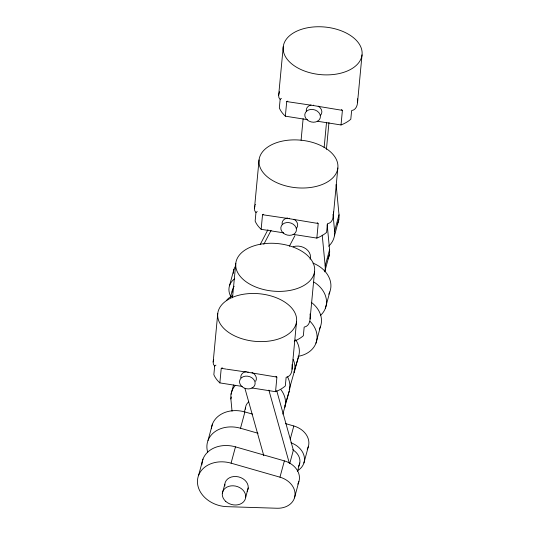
<?xml version="1.0" encoding="UTF-8"?>
<svg xmlns="http://www.w3.org/2000/svg" width="535" height="535" viewBox="0 0 535 535"><rect width="100%" height="100%" fill="white"/><g stroke="black" fill="none" stroke-linecap="round" stroke-linejoin="round"><path stroke-width="0.8" d="M217.758 313.503L213.157 362.215L213.452 364.435L214.669 366.04L213.853 374.674A39.603 23.888 5.4 0 0 219.858 382.899L242.128 386.417M259.054 159.918L254.453 208.623L254.747 210.843L255.964 212.448L255.148 221.082A39.603 23.888 5.4 0 0 261.154 229.308L283.43 232.825M283.242 46.786L278.641 95.491L278.936 97.711L280.153 99.316L279.337 107.95A39.603 23.888 5.4 0 0 285.342 116.175L307.612 119.693M251.878 387.955L275.538 391.687A39.603 23.888 5.4 0 0 285.315 385.949L286.138 377.315C291.936 376.413 292.531 369.337 292.05 364.656M294.297 341.183A39.603 23.888 5.4 0 0 303.352 335.733L304.168 327.099C310.139 326.136 310.574 318.773 310.046 313.991M293.173 234.363L316.84 238.095A39.603 23.888 5.4 0 0 326.617 232.357L327.433 223.724C332.877 222.934 333.786 216.414 333.399 211.94M317.362 121.231L341.029 124.963A39.603 23.888 5.4 0 0 350.806 119.225L351.622 110.591C357.066 109.802 357.975 103.282 357.587 98.808M219.858 382.899L221.236 368.301A47.528 37.704 15.1 0 1 222.366 367.846M232.524 297.788L235.788 263.287M261.154 229.308L262.531 214.709A47.528 37.704 15.1 0 1 263.661 214.254M285.342 116.175L286.72 101.576A47.528 37.704 15.1 0 1 287.85 101.122M275.538 391.687L276.923 377.088A47.528 37.704 15.1 0 0 275.913 376.299M301.085 140.25L303.131 118.623M292.05 369.224L296.55 321.575A39.603 23.888 5.4 0 0 239.847 294.972A39.603 23.888 5.4 0 0 235.066 336.08A39.603 23.888 5.4 0 0 296.55 321.575M324.13 147.673L326.524 122.314M316.84 238.095L318.218 223.496A47.528 37.704 15.1 0 0 317.208 222.707M310.079 319.007L314.58 271.359A39.603 23.888 5.4 0 0 257.877 244.756A39.603 23.888 5.4 0 0 253.095 285.857A39.603 23.888 5.4 0 0 314.58 271.359M326.424 149.372L328.958 122.522M341.029 124.963L342.407 110.364A47.528 37.704 15.1 0 0 341.397 109.575M333.345 215.632L337.846 167.99A39.603 23.888 5.4 0 0 281.142 141.38A39.603 23.888 5.4 0 0 276.361 182.488A39.603 23.888 5.4 0 0 337.846 167.99M357.534 102.499L362.034 54.858A39.603 23.888 5.4 0 0 305.331 28.248A39.603 23.888 5.4 0 0 300.55 69.356A39.603 23.888 5.4 0 0 362.034 54.858M213.171 361.968L213.686 359.393M254.473 208.382L254.981 205.801M278.661 95.243L279.484 91.672M229.495 285.764L233.895 269.473M230.418 297.493L232.511 289.729M198.585 475.374L202.986 459.083M208.015 440.465L212.422 424.175M231.04 394.262L233.554 384.946M232.043 411.188L230.873 398.983L231.421 396.943M286.753 101.583L313.376 105.542L313.497 105.107M262.779 214.756L289.188 218.675L289.308 218.24M226.566 369.163L247.892 372.266L248.013 371.825M222.299 493.551L224.82 484.242M244.274 412.238L245.572 407.436M231.073 463.156L279.972 477.18A19.802 15.709 15.1 0 1 294.999 495.316A19.802 15.709 15.1 0 1 277.03 508.25L226.96 506.658A27.72 21.995 15.1 0 1 197.522 479.935A27.72 21.995 15.1 0 1 231.073 463.156L235.474 446.859L284.373 460.882A19.802 15.709 15.1 0 1 297.768 484.128M207.7 452.209A27.72 21.995 15.1 0 1 240.503 428.241L244.91 411.95L252.547 414.143M245.692 497.242L248.213 487.933M282.834 414.143L289.208 391.199A27.72 21.995 15.1 0 0 287.569 376.887M289.221 389.507L298.644 356.283A27.72 21.995 15.1 0 0 295.661 339.718M324.772 271.867A27.72 21.995 15.1 0 0 325.173 265.975L329.573 249.684L327.179 224.62M328.624 246.22A27.72 21.995 15.1 0 0 334.609 231.06L339.009 214.769L336.12 184.568M325.006 270.697L329.413 254.406M334.442 235.781L338.842 219.49M315.951 343.189L320.358 326.898M325.387 308.274L329.787 291.983M279.972 477.18L284.373 460.882M290.231 439.208L293.809 425.974L285.402 423.566M289.83 463.243L293.367 450.149L276.662 390.496M297.473 471.536L299.781 463.002M294.477 497.891L298.878 481.6M303.913 462.982L308.314 446.685M293.983 372.006L294.337 370.795M295.059 368.381L296.49 363.539M296.671 362.937L298.644 356.283M284.908 405.711L285.623 403.29M285.984 402.079L286.339 400.875M286.519 400.267L286.88 399.056M287.054 398.455L289.208 391.199M255.295 204.805L255.416 204.464M260.291 244.361L267.935 229.702M263.808 244.334L271.105 230.338M289.382 246.234L294.945 235.574M342.407 110.364L313.376 105.542M317.917 223.456L289.188 218.675M276.615 377.048L247.892 372.266M225.87 369.063L221.403 368.327M240.503 428.241L258.077 433.283M268.871 390.115L289.382 463.357M244.97 388.51L263.795 455.713M333.011 214.354L334.609 231.06M322.224 235.126L325.173 265.975M211.358 428.729A27.72 21.995 15.1 0 1 244.91 411.95M293.809 425.974A19.802 15.709 15.1 0 1 307.197 449.219M290.96 442.766A19.802 15.709 15.1 0 1 304.134 456.154A19.802 15.709 15.1 0 1 297.447 470.753M201.855 464.808A27.72 21.995 15.1 0 1 235.474 446.859M233.32 273.352A19.802 15.709 15.1 0 1 235.795 265.734M230.846 296.617A19.802 15.709 15.1 0 1 234.631 278.849M313.015 263.12A27.72 21.995 15.1 0 1 328.784 294.17M313.951 282.085A27.72 21.995 15.1 0 1 320.585 315.322M226.365 300.65A19.802 15.709 15.1 0 1 232.364 295.862M310.046 321.348A27.72 21.995 15.1 0 1 298.075 356.337M311.303 302.335A27.72 21.995 15.1 0 1 319.355 329.078M293.167 359.44A27.72 21.995 15.1 0 1 294.243 372.581M230.873 398.983A27.72 21.995 15.1 0 1 235.132 385.601M281.062 389.841A27.72 21.995 15.1 0 1 284.807 407.489M339.009 214.769A27.72 21.995 15.1 0 1 337.404 224.058M329.573 249.684A27.72 21.995 15.1 0 1 327.975 258.973M224.847 485.987A11.884 9.429 15.1 0 1 238.536 476.879A11.884 9.429 15.1 0 1 247.063 491.277M245.605 409.181A11.884 9.429 15.1 0 1 248.748 401.905M293.126 246.762A11.884 9.429 15.1 0 1 306 248.842A11.884 9.429 15.1 0 1 310.119 259.201M318.185 106.117A7.918 6.286 15.1 0 1 320.278 115.607M306.301 111.073A7.918 6.286 15.1 0 1 311.022 104.987M280.153 99.316A47.528 37.704 15.1 0 1 281.43 98.427M292.645 449.688A15.843 12.566 15.1 0 1 298.376 466.56M252.012 372.467A7.918 6.286 15.1 0 1 255.623 381.321M240.817 377.797A7.918 6.286 15.1 0 1 246.274 371.558M214.669 366.04A47.528 37.704 15.1 0 1 215.939 365.144M232.197 292.157A15.843 12.566 15.1 0 1 234.183 286.225M293.996 219.25A7.918 6.286 15.1 0 1 296.537 228.251M282.112 224.205A7.918 6.286 15.1 0 1 287.569 217.972M255.964 212.448A47.528 37.704 15.1 0 1 257.241 211.559M307.09 119.8A7.918 6.286 15.1 0 0 320.164 118.168A7.918 6.286 15.1 0 0 310.561 109.474A7.918 6.286 15.1 0 0 307.09 119.8M225.723 501.375A11.884 9.429 15.1 0 0 245.338 498.928A11.884 9.429 15.1 0 0 230.933 485.887A11.884 9.429 15.1 0 0 225.723 501.375M241.82 386.497A7.918 6.286 15.1 0 0 254.894 384.872A7.918 6.286 15.1 0 0 245.291 376.179A7.918 6.286 15.1 0 0 241.82 386.497M283.115 232.912A7.918 6.286 15.1 0 0 296.189 231.28A7.918 6.286 15.1 0 0 286.586 222.587A7.918 6.286 15.1 0 0 283.115 232.912"/></g></svg>
